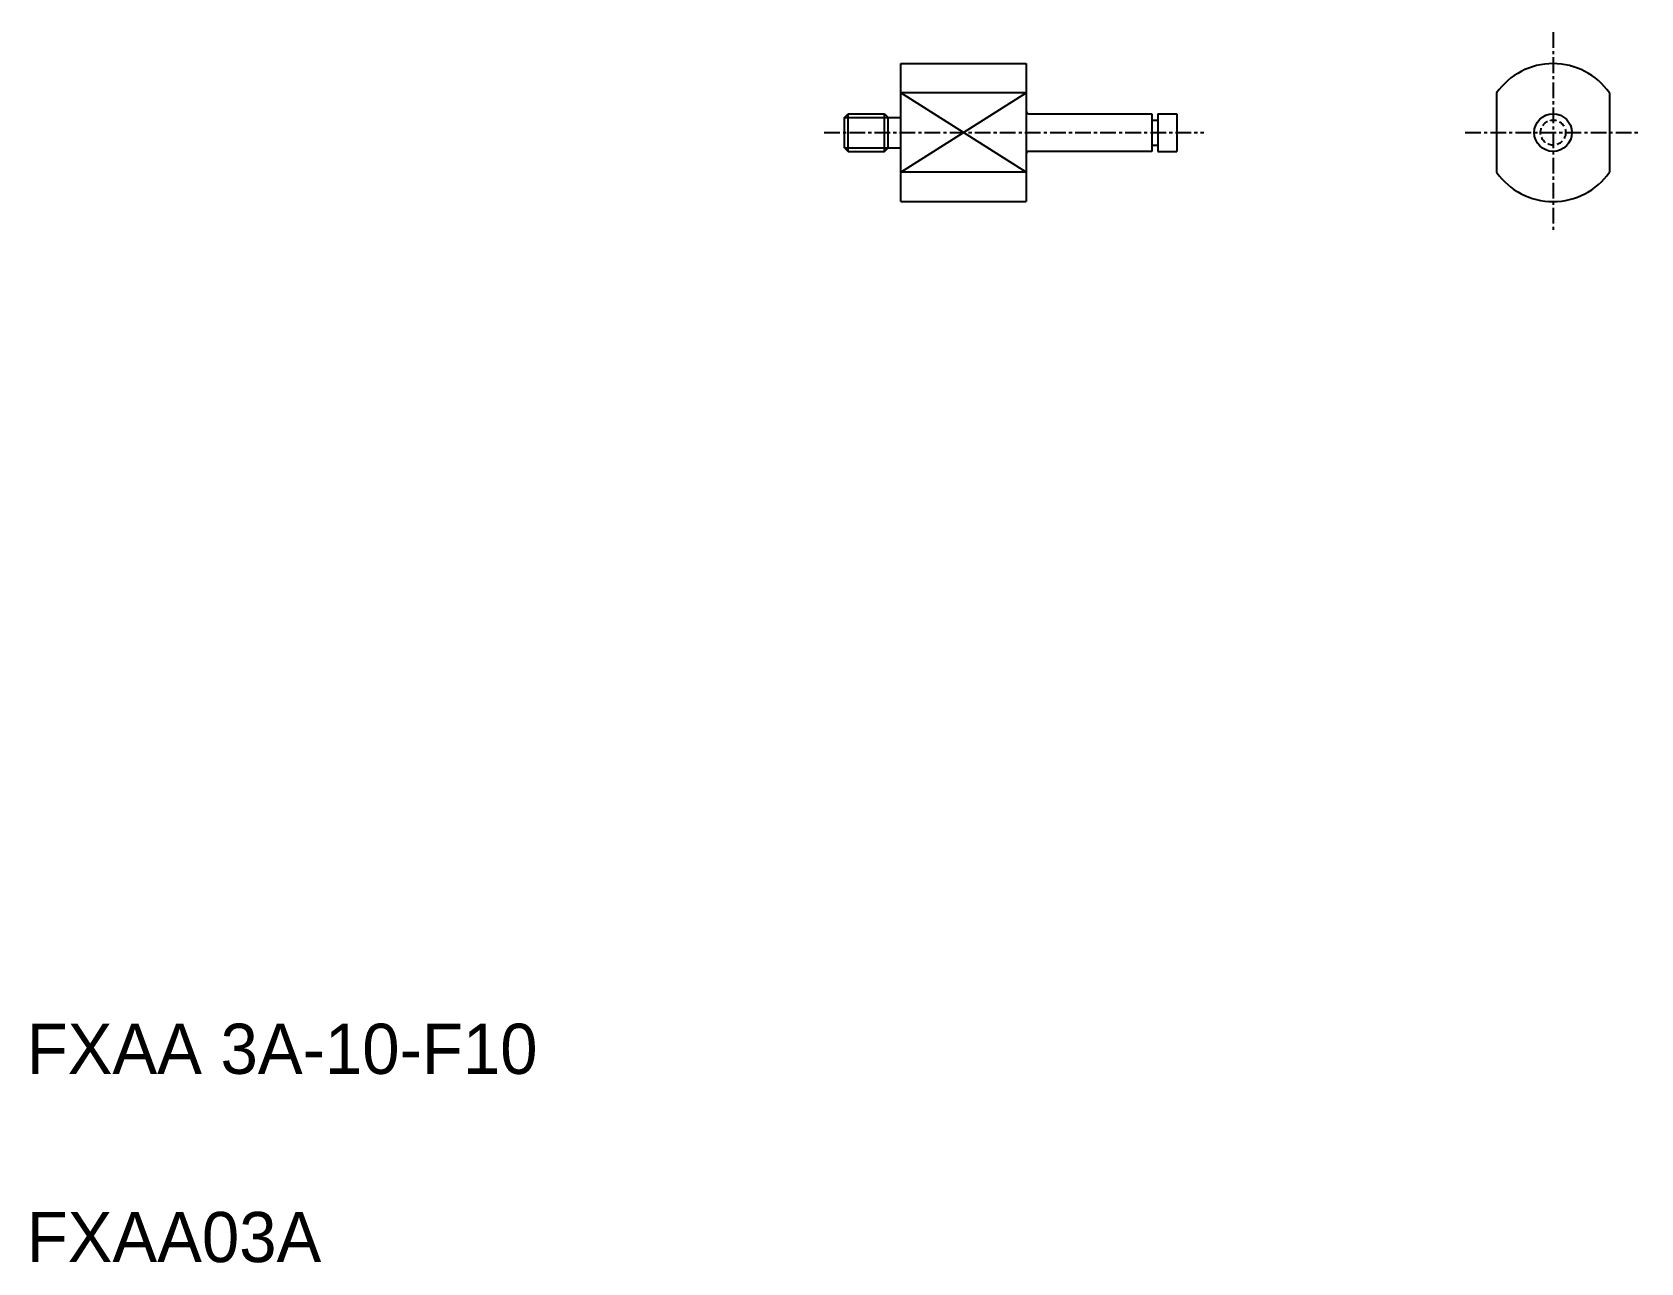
# Model space of a CAD drawing. Extents: x -77 to 51, y 79 to 177.
import ezdxf

# ---------------------------------------------------------------- set-up
doc = ezdxf.new("R2010")
doc.units = 0
doc.linetypes.add('CENTER', pattern=[2, 1.25, -0.25, 0.25, -0.25])
doc.linetypes.add('DASHED', pattern=[0.75, 0.5, -0.25])
doc.layers.get('0').update_dxf_attribs({"linetype": 'CONTINUOUS'})
doc.layers.add('CENTER', color=1, linetype='CENTER')

msp = doc.modelspace()

# ---------------------------------------------------------------- linework, layer by layer
at = {"color": 7, "linetype": 'CONTINUOUS'}
for p, q in [((-8.1, 163.32), (-8.1, 174.32)), ((-8.1, 174.32), (1.9, 174.32)), ((1.9, 174.32), (1.9, 170.52)), ((1.9, 171.99), (-8.1, 171.99)), ((39.4, 171.99), (39.4, 165.66)), ((48.4, 171.99), (48.4, 165.66)), ((-12.6, 170.02), (-12.3, 170.32)), ((-12.6, 167.62), (-12.6, 170.02)), ((-12.3, 167.32), (-12.3, 170.32)), ((-12.3, 170.32), (-9.4, 170.32)), ((-9.4, 167.32), (-9.4, 170.32)), ((-9.4, 170.32), (-9.1, 170.02)), ((-9.1, 170.02), (-8.1, 170.02)), ((-9.1, 167.62), (-9.1, 170.02)), ((1.9, 170.52), (1.9, 167.12)), ((2.1, 170.32), (11.9, 170.32)), ((4.55, 170.32), (4.55, 170.32)), ((7, 170.32), (7, 170.32)), ((11.9, 170.32), (11.9, 167.32)), ((11.9, 169.82), (12.4, 169.82)), ((12.4, 170.32), (12.4, 167.32)), ((12.4, 170.32), (13.9, 170.32)), ((13.9, 170.32), (13.9, 167.32)), ((-12.6, 167.62), (-12.3, 167.32)), ((-12.3, 167.32), (-9.4, 167.32)), ((-9.4, 167.32), (-9.1, 167.62)), ((-9.1, 167.62), (-8.1, 167.62)), ((1.9, 167.12), (1.9, 163.32)), ((11.9, 167.32), (2.1, 167.32)), ((11.9, 167.82), (12.4, 167.82)), ((12.4, 167.32), (13.9, 167.32)), ((1.9, 165.66), (-8.1, 165.66)), ((-8.1, 163.32), (1.9, 163.32))]:
    msp.add_line(p, q, dxfattribs=at)
at = {"color": 3, "linetype": 'CONTINUOUS'}
for p, q in [((-8.1, 165.66), (1.9, 171.99)), ((1.9, 165.66), (-8.1, 171.99)), ((-12.6, 170.02), (-9.1, 170.02)), ((-12.6, 167.62), (-9.1, 167.62))]:
    msp.add_line(p, q, dxfattribs=at)
at = {"color": 7, "linetype": 'CONTINUOUS'}
msp.add_circle((43.9, 168.82), 1.5, dxfattribs=at)
at = {"color": 3, "linetype": 'DASHED'}
msp.add_circle((43.9, 168.82), 1, dxfattribs=at)
at = {"color": 7, "linetype": 'CONTINUOUS'}
for centre, radius, start, end in [((43.9, 168.82), 5.5, 35.0968, 144.9032), ((2.1, 170.52), 0.2, 180, 270), ((2.1, 167.12), 0.2, 90, 180), ((43.9, 168.82), 5.5, 215.0968, 324.9032)]:
    msp.add_arc(centre, radius, start, end, dxfattribs=at)
at = {"layer": 'CENTER', "color": 1, "linetype": 'CENTER'}
for p, q in [((43.9, 176.82), (43.9, 160.82)), ((-14.2, 168.82), (16.05, 168.82)), ((36.9, 168.82), (50.9, 168.82))]:
    msp.add_line(p, q, dxfattribs=at)

# ---------------------------------------------------------------- texts
at = {"color": 7, "linetype": 'CONTINUOUS'}
for s, p in [('FXAA 3A-10-F10', (-77.79, 93.82)), ('FXAA03A', (-77.79, 78.82))]:
    msp.add_text(s, height=4, dxfattribs=at).set_placement(p)

doc.saveas('drawing.dxf')
